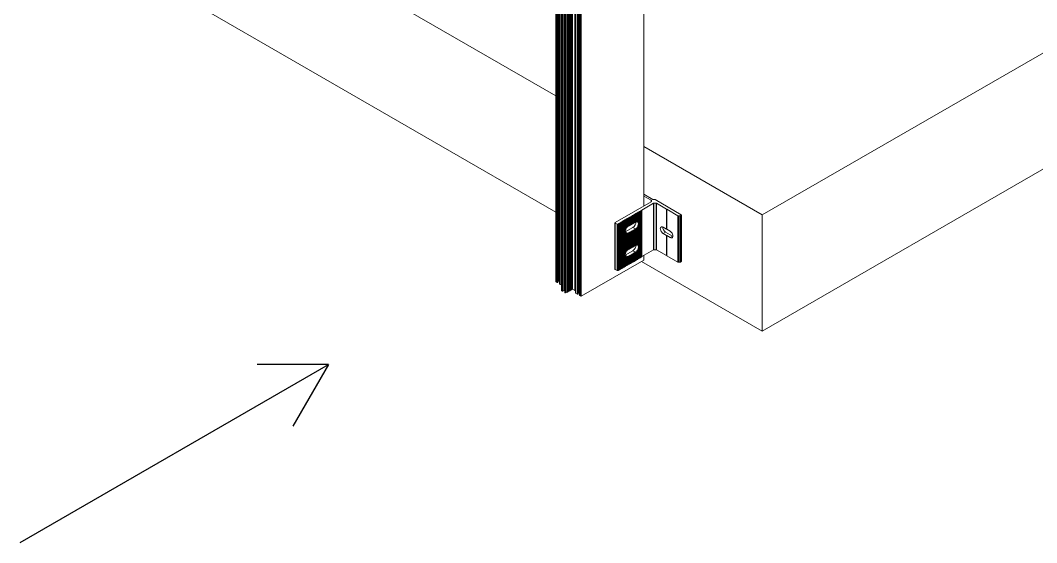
# Model space of a CAD drawing. Header units: millimetres. Extents: x 39 to 459, y 26 to 647.
# Drawn here: x 167.02 to 188.44, y 202.07 to 213.08 of the extents above; entities that cross this region are included whole.
import ezdxf

# ---------------------------------------------------------------- set-up
doc = ezdxf.new("R2010")
doc.units = ezdxf.units.MM
doc.layers.add('ANTET', color=7, linetype='Continuous')
doc.layers.add('TABLO', color=7, linetype='Continuous', lineweight=15)

# ---------------------------------------------------------------- blocks, each defined once
blk = doc.blocks.new('Kayıt Montajı')
at = {"color": 7, "linetype": 'Continuous', "lineweight": 15}
for p, q in [((11313.88, 2112.085), (11313.88, 2089.794)), ((11313.881, 2112.084), (11313.881, 2089.793)), ((11313.9, 2112.073), (11313.9, 2089.782)), ((11313.9, 2112.073), (11313.9, 2089.782)), ((11313.908, 2112.069), (11313.908, 2089.778)), ((11313.914, 2112.069), (11313.914, 2089.778)), ((11313.921, 2112.073), (11313.921, 2089.782)), ((11313.922, 2089.783), (11313.922, 2112.074)), ((11313.934, 2112.1), (11313.934, 2089.809)), ((11313.938, 2112.1), (11313.938, 2089.809)), ((11313.955, 2112.043), (11313.955, 2089.751)), ((11313.956, 2112.041), (11313.956, 2089.75)), ((11313.963, 2112.037), (11313.963, 2089.745)), ((11313.963, 2112.037), (11313.963, 2089.745)), ((11313.993, 2112.019), (11313.993, 2089.728)), ((11314, 2111.894), (11314, 2089.602)), ((11314, 2111.893), (11314, 2089.601)), ((11314.01, 2111.887), (11314.01, 2089.596)), ((11314.012, 2111.887), (11314.012, 2089.595)), ((11314.021, 2111.887), (11314.021, 2089.595)), ((11314.023, 2111.887), (11314.023, 2089.596)), ((11314.05, 2111.903), (11314.05, 2089.611)), ((11314.057, 2111.907), (11314.057, 2089.615)), ((11314.064, 2111.856), (11314.064, 2089.565)), ((11314.065, 2111.855), (11314.065, 2089.564)), ((11314.075, 2111.85), (11314.075, 2089.558)), ((11314.079, 2111.85), (11314.079, 2089.558)), ((11314.085, 2111.853), (11314.085, 2089.562)), ((11314.086, 2089.563), (11314.086, 2111.855)), ((11314.093, 2111.866), (11314.093, 2089.575)), ((11314.095, 2111.867), (11314.095, 2089.575)), ((11314.124, 2111.867), (11314.124, 2089.575)), ((11314.128, 2111.869), (11314.128, 2089.578)), ((11314.133, 2111.877), (11314.133, 2089.585)), ((11314.141, 2111.877), (11314.141, 2089.585)), ((11314.145, 2111.879), (11314.145, 2089.588)), ((11314.15, 2111.886), (11314.15, 2089.595)), ((11314.158, 2111.886), (11314.158, 2089.595)), ((11314.162, 2111.889), (11314.162, 2089.597)), ((11314.167, 2111.896), (11314.167, 2089.605)), ((11314.174, 2111.896), (11314.174, 2089.605)), ((11314.179, 2111.899), (11314.179, 2089.607)), ((11314.183, 2111.906), (11314.183, 2089.614)), ((11314.191, 2111.906), (11314.191, 2089.614)), ((11314.196, 2111.909), (11314.196, 2089.617)), ((11314.2, 2111.916), (11314.2, 2089.624)), ((11314.208, 2111.916), (11314.208, 2089.624)), ((11314.213, 2111.918), (11314.213, 2089.627)), ((11314.214, 2111.924), (11314.214, 2089.632)), ((11314.226, 2111.931), (11314.226, 2089.64)), ((11314.231, 2111.931), (11314.231, 2089.64)), ((11314.278, 2111.904), (11314.278, 2089.612)), ((11314.285, 2111.9), (11314.285, 2089.608)), ((11314.29, 2111.852), (11314.29, 2089.56)), ((11314.294, 2111.845), (11314.294, 2089.554)), ((11314.324, 2111.828), (11314.324, 2089.537)), ((11314.324, 2111.828), (11314.324, 2089.537)), ((11314.332, 2111.824), (11314.332, 2089.533)), ((11314.338, 2111.824), (11314.338, 2089.533)), ((11314.345, 2111.828), (11314.345, 2089.537)), ((11314.346, 2089.538), (11314.346, 2111.83)), ((11314.349, 2111.85), (11314.349, 2089.559)), ((11314.371, 2111.85), (11314.371, 2089.559)), ((11314.38, 2111.798), (11314.38, 2089.507)), ((11314.381, 2111.796), (11314.381, 2089.505)), ((11314.387, 2111.792), (11314.387, 2089.5)), ((11314.388, 2111.792), (11314.388, 2089.5)), ((11314.407, 2111.781), (11314.407, 2089.489)), ((11314.411, 2111.781), (11314.411, 2089.489)), ((11315.733, 2091.392), (11315.733, 2111.172)), ((11318.227, 2091.203), (11344.744, 2106.51)), ((11318.227, 2088.753), (11344.744, 2104.061)), ((11313.88, 2093.712), (11305.657, 2098.459)), ((11305.605, 2096.039), (11313.88, 2091.263)), ((11318.227, 2091.203), (11315.733, 2092.642)), ((11315.89, 2091.482), (11315.128, 2091.042)), ((11315.936, 2091.447), (11315.689, 2091.304)), ((11315.733, 2091.638), (11315.922, 2091.529)), ((11315.733, 2091.601), (11315.89, 2091.511)), ((11315.894, 2091.506), (11315.894, 2091.487)), ((11315.963, 2091.527), (11315.931, 2091.527)), ((11315.936, 2091.447), (11315.936, 2090.467)), ((11315.944, 2091.449), (11315.992, 2091.449)), ((11315.944, 2091.449), (11315.944, 2090.469)), ((11315.971, 2091.525), (11316.522, 2091.207)), ((11315.992, 2091.449), (11315.992, 2090.469)), ((11316, 2091.447), (11316.209, 2091.327)), ((11316, 2091.447), (11316, 2090.467)), ((11315.565, 2091.231), (11315.576, 2091.231)), ((11315.565, 2091.231), (11315.565, 2091.059)), ((11315.576, 2091.231), (11315.576, 2091.058)), ((11315.583, 2091.236), (11315.583, 2091.242)), ((11315.583, 2091.236), (11315.583, 2091.06)), ((11315.591, 2091.246), (11315.602, 2091.246)), ((11315.591, 2091.246), (11315.591, 2091.063)), ((11315.602, 2091.246), (11315.602, 2091.058)), ((11315.609, 2091.251), (11315.609, 2091.257)), ((11315.609, 2091.251), (11315.609, 2091.054)), ((11315.617, 2091.261), (11315.627, 2091.261)), ((11315.617, 2091.261), (11315.617, 2091.038)), ((11315.627, 2091.261), (11315.627, 2090.281)), ((11315.635, 2091.265), (11315.635, 2091.272)), ((11315.635, 2091.265), (11315.635, 2090.286)), ((11315.642, 2091.276), (11315.653, 2091.276)), ((11315.642, 2091.276), (11315.642, 2090.296)), ((11315.653, 2091.276), (11315.653, 2090.296)), ((11315.661, 2091.28), (11315.661, 2091.286)), ((11315.661, 2091.28), (11315.661, 2090.3)), ((11315.668, 2091.291), (11315.679, 2091.291)), ((11315.668, 2091.291), (11315.668, 2090.311)), ((11315.679, 2091.291), (11315.679, 2090.311)), ((11315.686, 2091.295), (11315.686, 2091.301)), ((11315.686, 2091.295), (11315.686, 2090.315)), ((11315.689, 2091.304), (11315.689, 2090.325)), ((11316.215, 2091.327), (11316.209, 2091.327)), ((11316.209, 2091.327), (11316.209, 2090.904)), ((11316.215, 2091.327), (11316.215, 2091.323)), ((11316.215, 2091.323), (11316.452, 2091.186)), ((11316.215, 2091.323), (11316.215, 2090.9)), ((11315.124, 2091.037), (11315.124, 2090.057)), ((11315.128, 2091.032), (11315.167, 2091.01)), ((11315.128, 2091.032), (11315.128, 2090.052)), ((11315.197, 2091.013), (11315.197, 2091.019)), ((11315.204, 2091.023), (11315.215, 2091.023)), ((11315.204, 2091.023), (11315.204, 2090.043)), ((11315.215, 2091.023), (11315.215, 2090.043)), ((11315.223, 2091.027), (11315.223, 2091.034)), ((11315.223, 2091.027), (11315.223, 2090.048)), ((11315.23, 2091.038), (11315.241, 2091.038)), ((11315.23, 2091.038), (11315.23, 2090.058)), ((11315.241, 2091.038), (11315.241, 2090.058)), ((11315.248, 2091.042), (11315.248, 2091.049)), ((11315.248, 2091.042), (11315.248, 2090.062)), ((11315.256, 2091.053), (11315.267, 2091.053)), ((11315.256, 2091.053), (11315.256, 2090.073)), ((11315.267, 2091.053), (11315.267, 2090.073)), ((11315.274, 2091.057), (11315.274, 2091.063)), ((11315.274, 2091.057), (11315.274, 2090.077)), ((11315.282, 2091.068), (11315.292, 2091.068)), ((11315.282, 2091.068), (11315.282, 2090.088)), ((11315.292, 2091.068), (11315.292, 2090.088)), ((11315.3, 2091.072), (11315.3, 2091.078)), ((11315.3, 2091.072), (11315.3, 2090.092)), ((11315.307, 2091.083), (11315.318, 2091.083)), ((11315.307, 2091.083), (11315.307, 2090.103)), ((11315.318, 2091.083), (11315.318, 2090.103)), ((11315.326, 2091.087), (11315.326, 2091.093)), ((11315.326, 2091.087), (11315.326, 2090.107)), ((11315.333, 2091.097), (11315.344, 2091.097)), ((11315.333, 2091.097), (11315.333, 2090.857)), ((11315.344, 2091.097), (11315.344, 2090.882)), ((11315.352, 2091.102), (11315.352, 2091.108)), ((11315.352, 2091.102), (11315.352, 2090.901)), ((11315.359, 2091.112), (11315.37, 2091.112)), ((11315.359, 2091.112), (11315.359, 2090.927)), ((11315.37, 2091.112), (11315.37, 2090.931)), ((11315.377, 2091.117), (11315.377, 2091.123)), ((11315.377, 2091.117), (11315.377, 2090.939)), ((11315.385, 2091.127), (11315.396, 2091.127)), ((11315.385, 2091.127), (11315.385, 2090.954)), ((11315.396, 2091.127), (11315.396, 2090.955)), ((11315.403, 2091.132), (11315.403, 2091.138)), ((11315.403, 2091.132), (11315.403, 2090.96)), ((11315.411, 2091.142), (11315.421, 2091.142)), ((11315.411, 2091.142), (11315.411, 2090.971)), ((11315.421, 2091.142), (11315.421, 2090.971)), ((11315.429, 2091.146), (11315.429, 2091.153)), ((11315.429, 2091.146), (11315.429, 2090.975)), ((11315.436, 2091.157), (11315.447, 2091.157)), ((11315.436, 2091.157), (11315.436, 2090.985)), ((11315.447, 2091.157), (11315.447, 2090.985)), ((11315.455, 2091.161), (11315.455, 2091.168)), ((11315.455, 2091.161), (11315.455, 2090.99)), ((11315.462, 2091.172), (11315.473, 2091.172)), ((11315.462, 2091.172), (11315.462, 2091)), ((11315.473, 2091.172), (11315.473, 2091)), ((11315.48, 2091.176), (11315.48, 2091.182)), ((11315.48, 2091.176), (11315.48, 2091.005)), ((11315.488, 2091.187), (11315.499, 2091.187)), ((11315.488, 2091.187), (11315.488, 2091.015)), ((11315.499, 2091.187), (11315.499, 2091.015)), ((11315.506, 2091.191), (11315.506, 2091.197)), ((11315.506, 2091.191), (11315.506, 2091.02)), ((11315.514, 2091.202), (11315.524, 2091.202)), ((11315.514, 2091.202), (11315.514, 2091.03)), ((11315.524, 2091.03), (11315.514, 2091.03)), ((11315.524, 2091.202), (11315.524, 2091.03)), ((11315.532, 2091.206), (11315.532, 2091.212)), ((11315.532, 2091.206), (11315.532, 2091.034)), ((11315.539, 2091.216), (11315.55, 2091.216)), ((11315.539, 2091.216), (11315.539, 2091.045)), ((11315.55, 2091.045), (11315.539, 2091.045)), ((11315.55, 2091.216), (11315.55, 2091.045)), ((11315.558, 2091.221), (11315.558, 2091.227)), ((11315.558, 2091.221), (11315.558, 2091.049)), ((11315.609, 2091.054), (11315.609, 2091.052)), ((11316.452, 2091.186), (11316.452, 2090.206)), ((11316.461, 2091.184), (11316.493, 2091.184)), ((11316.461, 2091.184), (11316.461, 2090.204)), ((11316.493, 2091.184), (11316.493, 2090.204)), ((11316.502, 2091.186), (11316.522, 2091.198)), ((11316.502, 2091.186), (11316.502, 2090.206)), ((11316.522, 2091.198), (11316.522, 2090.218)), ((11316.525, 2090.223), (11316.525, 2091.202)), ((11318.227, 2088.753), (11318.227, 2091.203)), ((11315.167, 2091.01), (11315.167, 2090.03)), ((11315.172, 2091.008), (11315.189, 2091.008)), ((11315.172, 2091.008), (11315.172, 2090.028)), ((11315.189, 2091.008), (11315.189, 2090.028)), ((11315.197, 2091.013), (11315.197, 2090.033)), ((11315.333, 2090.848), (11315.333, 2090.367)), ((11315.342, 2090.847), (11315.334, 2090.843)), ((11315.501, 2090.939), (11315.342, 2090.847)), ((11315.403, 2090.812), (11315.342, 2090.847)), ((11315.344, 2090.823), (11315.344, 2090.392)), ((11315.352, 2090.812), (11315.352, 2090.411)), ((11315.359, 2090.808), (11315.359, 2090.437)), ((11315.37, 2090.804), (11315.37, 2090.441)), ((11315.377, 2090.808), (11315.377, 2090.804)), ((11315.377, 2090.804), (11315.377, 2090.449)), ((11315.385, 2090.81), (11315.385, 2090.465)), ((11315.396, 2090.809), (11315.396, 2090.465)), ((11315.403, 2090.819), (11315.403, 2090.813)), ((11315.403, 2090.813), (11315.403, 2090.47)), ((11315.421, 2090.971), (11315.411, 2090.971)), ((11315.421, 2090.824), (11315.411, 2090.824)), ((11315.411, 2090.824), (11315.411, 2090.481)), ((11315.421, 2090.824), (11315.421, 2090.481)), ((11315.429, 2090.834), (11315.429, 2090.828)), ((11315.429, 2090.828), (11315.429, 2090.485)), ((11315.447, 2090.985), (11315.436, 2090.985)), ((11315.447, 2090.839), (11315.436, 2090.839)), ((11315.436, 2090.839), (11315.436, 2090.496)), ((11315.447, 2090.839), (11315.447, 2090.496)), ((11315.455, 2090.849), (11315.455, 2090.843)), ((11315.455, 2090.843), (11315.455, 2090.5)), ((11315.473, 2091), (11315.462, 2091)), ((11315.473, 2090.853), (11315.462, 2090.853)), ((11315.462, 2090.853), (11315.462, 2090.51)), ((11315.473, 2090.853), (11315.473, 2090.51)), ((11315.48, 2090.864), (11315.48, 2090.858)), ((11315.48, 2090.858), (11315.48, 2090.515)), ((11315.499, 2091.015), (11315.488, 2091.015)), ((11315.499, 2090.868), (11315.488, 2090.868)), ((11315.488, 2090.868), (11315.488, 2090.525)), ((11315.499, 2090.868), (11315.499, 2090.525)), ((11315.558, 2090.907), (11315.501, 2090.939)), ((11315.506, 2090.879), (11315.506, 2090.873)), ((11315.506, 2090.873), (11315.506, 2090.53)), ((11315.524, 2090.883), (11315.514, 2090.883)), ((11315.514, 2090.883), (11315.514, 2090.54)), ((11315.524, 2090.883), (11315.524, 2090.54)), ((11315.532, 2090.894), (11315.532, 2090.887)), ((11315.532, 2090.887), (11315.532, 2090.545)), ((11315.55, 2090.898), (11315.539, 2090.898)), ((11315.539, 2090.898), (11315.539, 2090.555)), ((11315.55, 2090.898), (11315.55, 2090.555)), ((11315.558, 2090.909), (11315.558, 2090.907)), ((11315.558, 2090.907), (11315.558, 2090.902)), ((11315.558, 2090.902), (11315.558, 2090.559)), ((11315.565, 2090.914), (11315.565, 2090.569)), ((11315.576, 2090.915), (11315.576, 2090.568)), ((11315.583, 2090.922), (11315.583, 2090.57)), ((11315.591, 2090.94), (11315.591, 2090.573)), ((11315.602, 2090.944), (11315.602, 2090.568)), ((11315.609, 2090.971), (11315.609, 2090.957)), ((11315.609, 2090.957), (11315.609, 2090.564)), ((11315.617, 2090.994), (11315.617, 2090.548)), ((11316.138, 2090.945), (11316.209, 2090.904)), ((11316.191, 2090.841), (11316.138, 2090.81)), ((11316.138, 2090.81), (11316.209, 2090.769)), ((11316.339, 2090.755), (11316.191, 2090.841)), ((11316.209, 2090.904), (11316.215, 2090.904)), ((11316.215, 2090.9), (11316.286, 2090.859)), ((11316.209, 2090.769), (11316.209, 2090.347)), ((11316.209, 2090.769), (11316.215, 2090.769)), ((11316.215, 2090.766), (11316.215, 2090.769)), ((11316.215, 2090.766), (11316.215, 2090.343)), ((11316.215, 2090.766), (11316.286, 2090.725)), ((11316.339, 2090.755), (11316.286, 2090.725)), ((11316.344, 2090.753), (11316.339, 2090.755)), ((11315.501, 2090.449), (11315.342, 2090.357)), ((11315.421, 2090.481), (11315.411, 2090.481)), ((11315.447, 2090.496), (11315.436, 2090.496)), ((11315.473, 2090.51), (11315.462, 2090.51)), ((11315.48, 2090.374), (11315.48, 2090.368)), ((11315.499, 2090.525), (11315.488, 2090.525)), ((11315.499, 2090.378), (11315.488, 2090.378)), ((11315.488, 2090.378), (11315.488, 2090.207)), ((11315.499, 2090.378), (11315.499, 2090.207)), ((11315.558, 2090.417), (11315.501, 2090.449)), ((11315.506, 2090.389), (11315.506, 2090.383)), ((11315.506, 2090.383), (11315.506, 2090.211)), ((11315.524, 2090.54), (11315.514, 2090.54)), ((11315.524, 2090.393), (11315.514, 2090.393)), ((11315.514, 2090.393), (11315.514, 2090.222)), ((11315.524, 2090.393), (11315.524, 2090.222)), ((11315.532, 2090.404), (11315.532, 2090.398)), ((11315.532, 2090.398), (11315.532, 2090.226)), ((11315.55, 2090.555), (11315.539, 2090.555)), ((11315.55, 2090.408), (11315.539, 2090.408)), ((11315.539, 2090.408), (11315.539, 2090.237)), ((11315.55, 2090.408), (11315.55, 2090.237)), ((11315.558, 2090.417), (11315.558, 2090.419)), ((11315.558, 2090.417), (11315.558, 2090.412)), ((11315.558, 2090.412), (11315.558, 2090.241)), ((11315.565, 2090.424), (11315.565, 2090.251)), ((11315.576, 2090.425), (11315.576, 2090.251)), ((11315.583, 2090.432), (11315.583, 2090.256)), ((11315.591, 2090.45), (11315.591, 2090.266)), ((11315.602, 2090.454), (11315.602, 2090.266)), ((11315.609, 2090.562), (11315.609, 2090.564)), ((11315.609, 2090.467), (11315.609, 2090.482)), ((11315.609, 2090.467), (11315.609, 2090.271)), ((11315.617, 2090.504), (11315.617, 2090.281)), ((11315.936, 2090.467), (11315.689, 2090.325)), ((11315.944, 2090.469), (11315.992, 2090.469)), ((11316, 2090.467), (11316.209, 2090.347)), ((11314.411, 2089.489), (11315.733, 2090.252)), ((11315.333, 2090.358), (11315.333, 2090.118)), ((11315.334, 2090.353), (11315.342, 2090.357)), ((11315.403, 2090.322), (11315.342, 2090.357)), ((11315.344, 2090.333), (11315.344, 2090.118)), ((11315.352, 2090.322), (11315.352, 2090.122)), ((11315.359, 2090.318), (11315.359, 2090.133)), ((11315.37, 2090.314), (11315.37, 2090.133)), ((11315.377, 2090.314), (11315.377, 2090.318)), ((11315.377, 2090.314), (11315.377, 2090.137)), ((11315.385, 2090.32), (11315.385, 2090.147)), ((11315.396, 2090.319), (11315.396, 2090.147)), ((11315.403, 2090.329), (11315.403, 2090.323)), ((11315.403, 2090.323), (11315.403, 2090.152)), ((11315.421, 2090.334), (11315.411, 2090.334)), ((11315.411, 2090.334), (11315.411, 2090.162)), ((11315.411, 2090.162), (11315.421, 2090.162)), ((11315.421, 2090.334), (11315.421, 2090.162)), ((11315.429, 2090.344), (11315.429, 2090.338)), ((11315.429, 2090.338), (11315.429, 2090.167)), ((11315.447, 2090.349), (11315.436, 2090.349)), ((11315.436, 2090.349), (11315.436, 2090.177)), ((11315.436, 2090.177), (11315.447, 2090.177)), ((11315.447, 2090.349), (11315.447, 2090.177)), ((11315.455, 2090.359), (11315.455, 2090.353)), ((11315.455, 2090.353), (11315.455, 2090.181)), ((11315.473, 2090.363), (11315.462, 2090.363)), ((11315.462, 2090.363), (11315.462, 2090.192)), ((11315.462, 2090.192), (11315.473, 2090.192)), ((11315.473, 2090.363), (11315.473, 2090.192)), ((11315.48, 2090.368), (11315.48, 2090.196)), ((11315.488, 2090.207), (11315.499, 2090.207)), ((11315.514, 2090.222), (11315.524, 2090.222)), ((11315.539, 2090.237), (11315.55, 2090.237)), ((11315.565, 2090.251), (11315.576, 2090.251)), ((11315.591, 2090.266), (11315.602, 2090.266)), ((11315.617, 2090.281), (11315.627, 2090.281)), ((11315.642, 2090.296), (11315.653, 2090.296)), ((11315.668, 2090.311), (11315.679, 2090.311)), ((11315.682, 2090.223), (11318.227, 2088.753)), ((11315.733, 2090.253), (11315.733, 2090.35)), ((11316.215, 2090.347), (11316.209, 2090.347)), ((11316.215, 2090.343), (11316.452, 2090.206)), ((11316.461, 2090.204), (11316.493, 2090.204)), ((11316.502, 2090.206), (11316.522, 2090.218)), ((11315.128, 2090.052), (11315.167, 2090.03)), ((11315.172, 2090.028), (11315.189, 2090.028)), ((11315.204, 2090.043), (11315.215, 2090.043)), ((11315.23, 2090.058), (11315.241, 2090.058)), ((11315.256, 2090.073), (11315.267, 2090.073)), ((11315.282, 2090.088), (11315.292, 2090.088)), ((11315.307, 2090.103), (11315.318, 2090.103)), ((11315.333, 2090.118), (11315.344, 2090.118)), ((11315.359, 2090.133), (11315.37, 2090.133)), ((11315.385, 2090.147), (11315.396, 2090.147)), ((11313.881, 2089.793), (11313.9, 2089.782)), ((11313.9, 2089.782), (11313.908, 2089.778)), ((11313.914, 2089.778), (11313.921, 2089.782)), ((11313.922, 2089.802), (11313.934, 2089.809)), ((11313.938, 2089.809), (11313.955, 2089.799)), ((11313.956, 2089.75), (11313.963, 2089.745)), ((11313.963, 2089.745), (11313.993, 2089.728)), ((11314, 2089.601), (11314.01, 2089.596)), ((11314.012, 2089.595), (11314.021, 2089.595)), ((11314.023, 2089.596), (11314.05, 2089.611)), ((11314.05, 2089.616), (11314.057, 2089.615)), ((11314.057, 2089.615), (11314.064, 2089.62)), ((11314.065, 2089.564), (11314.075, 2089.558)), ((11314.079, 2089.558), (11314.085, 2089.562)), ((11314.086, 2089.571), (11314.093, 2089.575)), ((11314.095, 2089.575), (11314.124, 2089.575)), ((11314.133, 2089.585), (11314.141, 2089.585)), ((11314.15, 2089.595), (11314.158, 2089.595)), ((11314.167, 2089.605), (11314.174, 2089.605)), ((11314.183, 2089.614), (11314.191, 2089.614)), ((11314.2, 2089.624), (11314.208, 2089.624)), ((11314.214, 2089.632), (11314.226, 2089.64)), ((11314.231, 2089.64), (11314.278, 2089.612)), ((11314.278, 2089.612), (11314.285, 2089.612)), ((11314.285, 2089.608), (11314.29, 2089.605)), ((11314.294, 2089.554), (11314.324, 2089.537)), ((11314.324, 2089.537), (11314.332, 2089.533)), ((11314.338, 2089.533), (11314.345, 2089.537)), ((11314.346, 2089.557), (11314.349, 2089.559)), ((11314.349, 2089.559), (11314.371, 2089.559)), ((11314.371, 2089.559), (11314.38, 2089.554)), ((11314.381, 2089.505), (11314.387, 2089.5)), ((11314.388, 2089.5), (11314.407, 2089.489))]:
    blk.add_line(p, q, dxfattribs=at)
at = {"color": 8, "linetype": 'Continuous', "lineweight": 15}
for p, q in [((11315.733, 2111.172), (11315.733, 2091.391)), ((11315.89, 2091.511), (11315.89, 2091.482)), ((11315.733, 2090.35), (11315.733, 2090.252))]:
    blk.add_line(p, q, dxfattribs=at)
at = {"color": 7, "linetype": 'Continuous', "lineweight": 15, "flags": 128}
for points in [[(11315.558, 2091.227), (11315.558, 2091.228), (11315.558, 2091.229), (11315.559, 2091.229), (11315.56, 2091.23), (11315.561, 2091.231), (11315.562, 2091.231), (11315.564, 2091.231), (11315.565, 2091.231)], [(11315.576, 2091.231), (11315.577, 2091.231), (11315.579, 2091.232), (11315.58, 2091.232), (11315.581, 2091.233), (11315.582, 2091.233), (11315.583, 2091.234), (11315.583, 2091.235), (11315.583, 2091.236)], [(11315.583, 2091.242), (11315.583, 2091.243), (11315.584, 2091.244), (11315.585, 2091.244), (11315.586, 2091.245), (11315.587, 2091.245), (11315.588, 2091.246), (11315.589, 2091.246), (11315.591, 2091.246)], [(11315.602, 2091.246), (11315.603, 2091.246), (11315.604, 2091.247), (11315.606, 2091.247), (11315.607, 2091.247), (11315.608, 2091.248), (11315.609, 2091.249), (11315.609, 2091.25), (11315.609, 2091.251)], [(11315.609, 2091.257), (11315.609, 2091.258), (11315.61, 2091.258), (11315.61, 2091.259), (11315.611, 2091.26), (11315.612, 2091.26), (11315.614, 2091.261), (11315.615, 2091.261), (11315.617, 2091.261)], [(11315.627, 2091.261), (11315.629, 2091.261), (11315.63, 2091.261), (11315.632, 2091.262), (11315.633, 2091.262), (11315.634, 2091.263), (11315.634, 2091.264), (11315.635, 2091.265), (11315.635, 2091.265)], [(11315.635, 2091.272), (11315.635, 2091.272), (11315.635, 2091.273), (11315.636, 2091.274), (11315.637, 2091.275), (11315.638, 2091.275), (11315.639, 2091.276), (11315.641, 2091.276), (11315.642, 2091.276)], [(11315.653, 2091.276), (11315.655, 2091.276), (11315.656, 2091.276), (11315.657, 2091.277), (11315.658, 2091.277), (11315.659, 2091.278), (11315.66, 2091.279), (11315.66, 2091.279), (11315.661, 2091.28)], [(11315.661, 2091.286), (11315.661, 2091.287), (11315.661, 2091.288), (11315.662, 2091.289), (11315.663, 2091.29), (11315.664, 2091.29), (11315.665, 2091.29), (11315.667, 2091.291), (11315.668, 2091.291)], [(11315.679, 2091.291), (11315.68, 2091.291), (11315.682, 2091.291), (11315.683, 2091.292), (11315.684, 2091.292), (11315.685, 2091.293), (11315.686, 2091.293), (11315.686, 2091.294), (11315.686, 2091.295)], [(11315.197, 2091.019), (11315.197, 2091.02), (11315.198, 2091.02), (11315.198, 2091.021), (11315.199, 2091.022), (11315.2, 2091.022), (11315.202, 2091.023), (11315.203, 2091.023), (11315.204, 2091.023)], [(11315.215, 2091.023), (11315.217, 2091.023), (11315.218, 2091.023), (11315.219, 2091.024), (11315.221, 2091.024), (11315.221, 2091.025), (11315.222, 2091.026), (11315.223, 2091.027), (11315.223, 2091.027)], [(11315.223, 2091.034), (11315.223, 2091.035), (11315.223, 2091.035), (11315.224, 2091.036), (11315.225, 2091.037), (11315.226, 2091.037), (11315.227, 2091.038), (11315.229, 2091.038), (11315.23, 2091.038)], [(11315.241, 2091.038), (11315.242, 2091.038), (11315.244, 2091.038), (11315.245, 2091.039), (11315.246, 2091.039), (11315.247, 2091.04), (11315.248, 2091.041), (11315.248, 2091.041), (11315.248, 2091.042)], [(11315.248, 2091.049), (11315.249, 2091.049), (11315.249, 2091.05), (11315.25, 2091.051), (11315.251, 2091.052), (11315.252, 2091.052), (11315.253, 2091.053), (11315.255, 2091.053), (11315.256, 2091.053)], [(11315.267, 2091.053), (11315.268, 2091.053), (11315.27, 2091.053), (11315.271, 2091.054), (11315.272, 2091.054), (11315.273, 2091.055), (11315.274, 2091.056), (11315.274, 2091.056), (11315.274, 2091.057)], [(11315.274, 2091.063), (11315.274, 2091.064), (11315.275, 2091.065), (11315.275, 2091.066), (11315.276, 2091.066), (11315.278, 2091.067), (11315.279, 2091.067), (11315.28, 2091.068), (11315.282, 2091.068)], [(11315.292, 2091.068), (11315.294, 2091.068), (11315.295, 2091.068), (11315.297, 2091.068), (11315.298, 2091.069), (11315.299, 2091.07), (11315.299, 2091.07), (11315.3, 2091.071), (11315.3, 2091.072)], [(11315.3, 2091.078), (11315.3, 2091.079), (11315.301, 2091.08), (11315.301, 2091.081), (11315.302, 2091.081), (11315.303, 2091.082), (11315.305, 2091.082), (11315.306, 2091.083), (11315.307, 2091.083)], [(11315.318, 2091.083), (11315.32, 2091.083), (11315.321, 2091.083), (11315.322, 2091.083), (11315.324, 2091.084), (11315.324, 2091.085), (11315.325, 2091.085), (11315.326, 2091.086), (11315.326, 2091.087)], [(11315.326, 2091.093), (11315.326, 2091.094), (11315.326, 2091.095), (11315.327, 2091.096), (11315.328, 2091.096), (11315.329, 2091.097), (11315.33, 2091.097), (11315.332, 2091.097), (11315.333, 2091.097)], [(11315.344, 2091.097), (11315.345, 2091.098), (11315.347, 2091.098), (11315.348, 2091.098), (11315.349, 2091.099), (11315.35, 2091.099), (11315.351, 2091.1), (11315.351, 2091.101), (11315.352, 2091.102)], [(11315.352, 2091.108), (11315.352, 2091.109), (11315.352, 2091.11), (11315.353, 2091.11), (11315.354, 2091.111), (11315.355, 2091.112), (11315.356, 2091.112), (11315.358, 2091.112), (11315.359, 2091.112)], [(11315.37, 2091.112), (11315.371, 2091.112), (11315.373, 2091.113), (11315.374, 2091.113), (11315.375, 2091.114), (11315.376, 2091.114), (11315.377, 2091.115), (11315.377, 2091.116), (11315.377, 2091.117)], [(11315.377, 2091.123), (11315.377, 2091.124), (11315.378, 2091.125), (11315.379, 2091.125), (11315.379, 2091.126), (11315.381, 2091.127), (11315.382, 2091.127), (11315.383, 2091.127), (11315.385, 2091.127)], [(11315.396, 2091.127), (11315.397, 2091.127), (11315.398, 2091.128), (11315.4, 2091.128), (11315.401, 2091.128), (11315.402, 2091.129), (11315.402, 2091.13), (11315.403, 2091.131), (11315.403, 2091.132)], [(11315.403, 2091.138), (11315.403, 2091.139), (11315.404, 2091.139), (11315.404, 2091.14), (11315.405, 2091.141), (11315.406, 2091.141), (11315.408, 2091.142), (11315.409, 2091.142), (11315.411, 2091.142)], [(11315.421, 2091.142), (11315.423, 2091.142), (11315.424, 2091.142), (11315.425, 2091.143), (11315.427, 2091.143), (11315.428, 2091.144), (11315.428, 2091.145), (11315.429, 2091.146), (11315.429, 2091.146)], [(11315.429, 2091.153), (11315.429, 2091.153), (11315.429, 2091.154), (11315.43, 2091.155), (11315.431, 2091.156), (11315.432, 2091.156), (11315.433, 2091.157), (11315.435, 2091.157), (11315.436, 2091.157)], [(11315.447, 2091.157), (11315.448, 2091.157), (11315.45, 2091.157), (11315.451, 2091.158), (11315.452, 2091.158), (11315.453, 2091.159), (11315.454, 2091.16), (11315.454, 2091.16), (11315.455, 2091.161)], [(11315.455, 2091.168), (11315.455, 2091.168), (11315.455, 2091.169), (11315.456, 2091.17), (11315.457, 2091.171), (11315.458, 2091.171), (11315.459, 2091.172), (11315.461, 2091.172), (11315.462, 2091.172)], [(11315.473, 2091.172), (11315.474, 2091.172), (11315.476, 2091.172), (11315.477, 2091.173), (11315.478, 2091.173), (11315.479, 2091.174), (11315.48, 2091.175), (11315.48, 2091.175), (11315.48, 2091.176)], [(11315.48, 2091.182), (11315.48, 2091.183), (11315.481, 2091.184), (11315.482, 2091.185), (11315.482, 2091.185), (11315.484, 2091.186), (11315.485, 2091.186), (11315.486, 2091.187), (11315.488, 2091.187)], [(11315.499, 2091.187), (11315.5, 2091.187), (11315.501, 2091.187), (11315.503, 2091.187), (11315.504, 2091.188), (11315.505, 2091.189), (11315.505, 2091.189), (11315.506, 2091.19), (11315.506, 2091.191)], [(11315.506, 2091.02), (11315.506, 2091.019), (11315.505, 2091.018), (11315.505, 2091.017), (11315.504, 2091.017), (11315.503, 2091.016), (11315.501, 2091.016), (11315.5, 2091.015), (11315.499, 2091.015)], [(11315.506, 2091.197), (11315.506, 2091.198), (11315.507, 2091.199), (11315.507, 2091.2), (11315.508, 2091.2), (11315.509, 2091.201), (11315.511, 2091.201), (11315.512, 2091.201), (11315.514, 2091.202)], [(11315.514, 2091.03), (11315.512, 2091.03), (11315.511, 2091.03), (11315.509, 2091.029), (11315.508, 2091.029), (11315.507, 2091.028), (11315.507, 2091.027), (11315.506, 2091.027), (11315.506, 2091.026)], [(11315.524, 2091.202), (11315.526, 2091.202), (11315.527, 2091.202), (11315.528, 2091.202), (11315.53, 2091.203), (11315.531, 2091.204), (11315.531, 2091.204), (11315.532, 2091.205), (11315.532, 2091.206)], [(11315.532, 2091.034), (11315.532, 2091.034), (11315.531, 2091.033), (11315.531, 2091.032), (11315.53, 2091.031), (11315.528, 2091.031), (11315.527, 2091.03), (11315.526, 2091.03), (11315.524, 2091.03)], [(11315.532, 2091.212), (11315.532, 2091.213), (11315.532, 2091.214), (11315.533, 2091.215), (11315.534, 2091.215), (11315.535, 2091.216), (11315.536, 2091.216), (11315.538, 2091.216), (11315.539, 2091.216)], [(11315.539, 2091.045), (11315.538, 2091.045), (11315.536, 2091.045), (11315.535, 2091.044), (11315.534, 2091.044), (11315.533, 2091.043), (11315.532, 2091.042), (11315.532, 2091.041), (11315.532, 2091.041)], [(11315.55, 2091.216), (11315.552, 2091.217), (11315.553, 2091.217), (11315.554, 2091.217), (11315.555, 2091.218), (11315.556, 2091.218), (11315.557, 2091.219), (11315.557, 2091.22), (11315.558, 2091.221)], [(11315.558, 2091.049), (11315.557, 2091.048), (11315.557, 2091.048), (11315.556, 2091.047), (11315.555, 2091.046), (11315.554, 2091.046), (11315.553, 2091.045), (11315.552, 2091.045), (11315.55, 2091.045)], [(11315.558, 2091.055), (11315.558, 2091.056), (11315.558, 2091.057), (11315.56, 2091.058), (11315.562, 2091.059), (11315.564, 2091.059), (11315.565, 2091.059)], [(11315.576, 2091.058), (11315.577, 2091.058), (11315.579, 2091.058), (11315.581, 2091.058), (11315.583, 2091.059), (11315.583, 2091.059), (11315.583, 2091.06)], [(11315.583, 2091.063), (11315.583, 2091.063), (11315.584, 2091.064), (11315.585, 2091.064), (11315.587, 2091.064), (11315.59, 2091.063), (11315.591, 2091.063)], [(11315.189, 2091.008), (11315.191, 2091.008), (11315.192, 2091.009), (11315.194, 2091.009), (11315.195, 2091.01), (11315.196, 2091.01), (11315.196, 2091.011), (11315.197, 2091.012), (11315.197, 2091.013)], [(11315.333, 2090.848), (11315.333, 2090.855), (11315.333, 2090.857)], [(11315.359, 2090.808), (11315.359, 2090.808), (11315.356, 2090.809), (11315.354, 2090.81), (11315.352, 2090.811), (11315.352, 2090.811), (11315.352, 2090.811)], [(11315.377, 2090.804), (11315.377, 2090.804), (11315.376, 2090.803), (11315.375, 2090.803), (11315.373, 2090.803), (11315.37, 2090.804)], [(11315.385, 2090.81), (11315.383, 2090.81), (11315.381, 2090.81), (11315.379, 2090.81), (11315.378, 2090.809), (11315.377, 2090.808)], [(11315.411, 2090.971), (11315.409, 2090.971), (11315.408, 2090.97), (11315.406, 2090.97), (11315.405, 2090.969), (11315.404, 2090.969), (11315.404, 2090.968), (11315.403, 2090.967), (11315.403, 2090.966)], [(11315.411, 2090.824), (11315.409, 2090.824), (11315.408, 2090.823), (11315.406, 2090.823), (11315.405, 2090.822), (11315.404, 2090.822), (11315.404, 2090.821), (11315.403, 2090.82), (11315.403, 2090.819)], [(11315.429, 2090.975), (11315.429, 2090.974), (11315.428, 2090.973), (11315.428, 2090.973), (11315.427, 2090.972), (11315.425, 2090.971), (11315.424, 2090.971), (11315.423, 2090.971), (11315.421, 2090.971)], [(11315.429, 2090.828), (11315.429, 2090.827), (11315.428, 2090.826), (11315.428, 2090.826), (11315.427, 2090.825), (11315.425, 2090.824), (11315.424, 2090.824), (11315.423, 2090.824), (11315.421, 2090.824)], [(11315.436, 2090.985), (11315.435, 2090.985), (11315.433, 2090.985), (11315.432, 2090.985), (11315.431, 2090.984), (11315.43, 2090.984), (11315.429, 2090.983), (11315.429, 2090.982), (11315.429, 2090.981)], [(11315.436, 2090.839), (11315.435, 2090.838), (11315.433, 2090.838), (11315.432, 2090.838), (11315.431, 2090.837), (11315.43, 2090.837), (11315.429, 2090.836), (11315.429, 2090.835), (11315.429, 2090.834)], [(11315.455, 2090.99), (11315.454, 2090.989), (11315.454, 2090.988), (11315.453, 2090.987), (11315.452, 2090.987), (11315.451, 2090.986), (11315.45, 2090.986), (11315.448, 2090.986), (11315.447, 2090.985)], [(11315.455, 2090.843), (11315.454, 2090.842), (11315.454, 2090.841), (11315.453, 2090.84), (11315.452, 2090.84), (11315.451, 2090.839), (11315.45, 2090.839), (11315.448, 2090.839), (11315.447, 2090.839)], [(11315.462, 2091), (11315.461, 2091), (11315.459, 2091), (11315.458, 2091), (11315.457, 2090.999), (11315.456, 2090.998), (11315.455, 2090.998), (11315.455, 2090.997), (11315.455, 2090.996)], [(11315.462, 2090.853), (11315.461, 2090.853), (11315.459, 2090.853), (11315.458, 2090.853), (11315.457, 2090.852), (11315.456, 2090.851), (11315.455, 2090.851), (11315.455, 2090.85), (11315.455, 2090.849)], [(11315.48, 2091.005), (11315.48, 2091.004), (11315.48, 2091.003), (11315.479, 2091.002), (11315.478, 2091.002), (11315.477, 2091.001), (11315.476, 2091.001), (11315.474, 2091), (11315.473, 2091)], [(11315.48, 2090.858), (11315.48, 2090.857), (11315.48, 2090.856), (11315.479, 2090.855), (11315.478, 2090.855), (11315.477, 2090.854), (11315.476, 2090.854), (11315.474, 2090.853), (11315.473, 2090.853)], [(11315.488, 2091.015), (11315.486, 2091.015), (11315.485, 2091.015), (11315.484, 2091.015), (11315.482, 2091.014), (11315.482, 2091.013), (11315.481, 2091.013), (11315.48, 2091.012), (11315.48, 2091.011)], [(11315.488, 2090.868), (11315.486, 2090.868), (11315.485, 2090.868), (11315.484, 2090.868), (11315.482, 2090.867), (11315.482, 2090.866), (11315.481, 2090.866), (11315.48, 2090.865), (11315.48, 2090.864)], [(11315.506, 2090.873), (11315.506, 2090.872), (11315.505, 2090.871), (11315.505, 2090.87), (11315.504, 2090.87), (11315.503, 2090.869), (11315.501, 2090.869), (11315.5, 2090.868), (11315.499, 2090.868)], [(11315.514, 2090.883), (11315.512, 2090.883), (11315.511, 2090.883), (11315.509, 2090.882), (11315.508, 2090.882), (11315.507, 2090.881), (11315.507, 2090.88), (11315.506, 2090.88), (11315.506, 2090.879)], [(11315.532, 2090.887), (11315.532, 2090.887), (11315.531, 2090.886), (11315.531, 2090.885), (11315.53, 2090.884), (11315.528, 2090.884), (11315.527, 2090.883), (11315.526, 2090.883), (11315.524, 2090.883)], [(11315.539, 2090.898), (11315.538, 2090.898), (11315.536, 2090.898), (11315.535, 2090.897), (11315.534, 2090.897), (11315.533, 2090.896), (11315.532, 2090.895), (11315.532, 2090.895), (11315.532, 2090.894)], [(11315.558, 2090.902), (11315.557, 2090.901), (11315.557, 2090.901), (11315.556, 2090.9), (11315.555, 2090.899), (11315.554, 2090.899), (11315.553, 2090.898), (11315.552, 2090.898), (11315.55, 2090.898)], [(11315.583, 2090.931), (11315.583, 2090.928), (11315.583, 2090.925), (11315.583, 2090.922)], [(11316.138, 2090.945), (11316.123, 2090.952), (11316.109, 2090.953), (11316.096, 2090.949), (11316.087, 2090.941), (11316.081, 2090.928), (11316.079, 2090.911), (11316.081, 2090.893), (11316.087, 2090.873), (11316.096, 2090.854), (11316.109, 2090.836), (11316.123, 2090.821), (11316.138, 2090.81)], [(11316.286, 2090.725), (11316.301, 2090.718), (11316.315, 2090.717), (11316.327, 2090.721), (11316.337, 2090.729), (11316.343, 2090.742), (11316.345, 2090.758), (11316.343, 2090.777), (11316.337, 2090.797), (11316.327, 2090.816), (11316.315, 2090.834), (11316.301, 2090.848), (11316.286, 2090.859)], [(11315.411, 2090.481), (11315.409, 2090.481), (11315.408, 2090.48), (11315.406, 2090.48), (11315.405, 2090.479), (11315.404, 2090.479), (11315.404, 2090.478), (11315.403, 2090.477), (11315.403, 2090.476)], [(11315.429, 2090.485), (11315.429, 2090.484), (11315.428, 2090.483), (11315.428, 2090.483), (11315.427, 2090.482), (11315.425, 2090.481), (11315.424, 2090.481), (11315.423, 2090.481), (11315.421, 2090.481)], [(11315.436, 2090.496), (11315.435, 2090.495), (11315.433, 2090.495), (11315.432, 2090.495), (11315.431, 2090.494), (11315.43, 2090.494), (11315.429, 2090.493), (11315.429, 2090.492), (11315.429, 2090.491)], [(11315.455, 2090.5), (11315.454, 2090.499), (11315.454, 2090.498), (11315.453, 2090.497), (11315.452, 2090.497), (11315.451, 2090.496), (11315.45, 2090.496), (11315.448, 2090.496), (11315.447, 2090.496)], [(11315.462, 2090.51), (11315.461, 2090.51), (11315.459, 2090.51), (11315.458, 2090.51), (11315.457, 2090.509), (11315.456, 2090.509), (11315.455, 2090.508), (11315.455, 2090.507), (11315.455, 2090.506)], [(11315.48, 2090.515), (11315.48, 2090.514), (11315.48, 2090.513), (11315.479, 2090.512), (11315.478, 2090.512), (11315.477, 2090.511), (11315.476, 2090.511), (11315.474, 2090.511), (11315.473, 2090.51)], [(11315.488, 2090.525), (11315.486, 2090.525), (11315.485, 2090.525), (11315.484, 2090.525), (11315.482, 2090.524), (11315.482, 2090.523), (11315.481, 2090.523), (11315.48, 2090.522), (11315.48, 2090.521)], [(11315.488, 2090.378), (11315.486, 2090.378), (11315.485, 2090.378), (11315.484, 2090.378), (11315.482, 2090.377), (11315.482, 2090.376), (11315.481, 2090.376), (11315.48, 2090.375), (11315.48, 2090.374)], [(11315.506, 2090.53), (11315.506, 2090.529), (11315.505, 2090.528), (11315.505, 2090.527), (11315.504, 2090.527), (11315.503, 2090.526), (11315.501, 2090.526), (11315.5, 2090.525), (11315.499, 2090.525)], [(11315.506, 2090.383), (11315.506, 2090.382), (11315.505, 2090.381), (11315.505, 2090.38), (11315.504, 2090.38), (11315.503, 2090.379), (11315.501, 2090.379), (11315.5, 2090.378), (11315.499, 2090.378)], [(11315.514, 2090.54), (11315.512, 2090.54), (11315.511, 2090.54), (11315.509, 2090.539), (11315.508, 2090.539), (11315.507, 2090.538), (11315.507, 2090.538), (11315.506, 2090.537), (11315.506, 2090.536)], [(11315.514, 2090.393), (11315.512, 2090.393), (11315.511, 2090.393), (11315.509, 2090.392), (11315.508, 2090.392), (11315.507, 2090.391), (11315.507, 2090.391), (11315.506, 2090.39), (11315.506, 2090.389)], [(11315.532, 2090.545), (11315.532, 2090.544), (11315.531, 2090.543), (11315.531, 2090.542), (11315.53, 2090.541), (11315.528, 2090.541), (11315.527, 2090.541), (11315.526, 2090.54), (11315.524, 2090.54)], [(11315.532, 2090.398), (11315.532, 2090.397), (11315.531, 2090.396), (11315.531, 2090.395), (11315.53, 2090.394), (11315.528, 2090.394), (11315.527, 2090.394), (11315.526, 2090.393), (11315.524, 2090.393)], [(11315.539, 2090.555), (11315.538, 2090.555), (11315.536, 2090.555), (11315.535, 2090.554), (11315.534, 2090.554), (11315.533, 2090.553), (11315.532, 2090.552), (11315.532, 2090.552), (11315.532, 2090.551)], [(11315.539, 2090.408), (11315.538, 2090.408), (11315.536, 2090.408), (11315.535, 2090.407), (11315.534, 2090.407), (11315.533, 2090.406), (11315.532, 2090.405), (11315.532, 2090.405), (11315.532, 2090.404)], [(11315.558, 2090.559), (11315.557, 2090.559), (11315.557, 2090.558), (11315.556, 2090.557), (11315.555, 2090.556), (11315.554, 2090.556), (11315.553, 2090.555), (11315.552, 2090.555), (11315.55, 2090.555)], [(11315.558, 2090.412), (11315.557, 2090.412), (11315.557, 2090.411), (11315.556, 2090.41), (11315.555, 2090.409), (11315.554, 2090.409), (11315.553, 2090.408), (11315.552, 2090.408), (11315.55, 2090.408)], [(11315.565, 2090.569), (11315.563, 2090.569), (11315.561, 2090.569), (11315.559, 2090.568), (11315.558, 2090.567), (11315.558, 2090.566)], [(11315.583, 2090.57), (11315.583, 2090.569), (11315.582, 2090.569), (11315.581, 2090.568), (11315.578, 2090.568), (11315.576, 2090.568), (11315.576, 2090.568)], [(11315.591, 2090.573), (11315.59, 2090.573), (11315.588, 2090.574), (11315.586, 2090.574), (11315.584, 2090.574), (11315.583, 2090.573), (11315.583, 2090.573)], [(11315.583, 2090.432), (11315.583, 2090.435), (11315.583, 2090.438), (11315.583, 2090.441)], [(11315.333, 2090.367), (11315.333, 2090.366), (11315.333, 2090.358)], [(11315.37, 2090.314), (11315.37, 2090.314), (11315.372, 2090.313), (11315.375, 2090.313), (11315.376, 2090.313), (11315.377, 2090.314), (11315.377, 2090.314)], [(11315.377, 2090.318), (11315.377, 2090.318), (11315.378, 2090.319), (11315.379, 2090.32), (11315.381, 2090.32), (11315.384, 2090.32), (11315.385, 2090.32)], [(11315.411, 2090.334), (11315.409, 2090.334), (11315.408, 2090.333), (11315.406, 2090.333), (11315.405, 2090.332), (11315.404, 2090.332), (11315.404, 2090.331), (11315.403, 2090.33), (11315.403, 2090.329)], [(11315.403, 2090.158), (11315.403, 2090.159), (11315.404, 2090.16), (11315.404, 2090.16), (11315.405, 2090.161), (11315.406, 2090.162), (11315.408, 2090.162), (11315.409, 2090.162), (11315.411, 2090.162)], [(11315.429, 2090.338), (11315.429, 2090.337), (11315.428, 2090.336), (11315.428, 2090.336), (11315.427, 2090.335), (11315.425, 2090.334), (11315.424, 2090.334), (11315.423, 2090.334), (11315.421, 2090.334)], [(11315.421, 2090.162), (11315.423, 2090.162), (11315.424, 2090.163), (11315.425, 2090.163), (11315.427, 2090.164), (11315.428, 2090.164), (11315.428, 2090.165), (11315.429, 2090.166), (11315.429, 2090.167)], [(11315.436, 2090.349), (11315.435, 2090.349), (11315.433, 2090.348), (11315.432, 2090.348), (11315.431, 2090.347), (11315.43, 2090.347), (11315.429, 2090.346), (11315.429, 2090.345), (11315.429, 2090.344)], [(11315.429, 2090.173), (11315.429, 2090.174), (11315.429, 2090.174), (11315.43, 2090.175), (11315.431, 2090.176), (11315.432, 2090.176), (11315.433, 2090.177), (11315.435, 2090.177), (11315.436, 2090.177)], [(11315.455, 2090.353), (11315.454, 2090.352), (11315.454, 2090.351), (11315.453, 2090.351), (11315.452, 2090.35), (11315.451, 2090.349), (11315.45, 2090.349), (11315.448, 2090.349), (11315.447, 2090.349)], [(11315.447, 2090.177), (11315.448, 2090.177), (11315.45, 2090.177), (11315.451, 2090.178), (11315.452, 2090.178), (11315.453, 2090.179), (11315.454, 2090.18), (11315.454, 2090.181), (11315.455, 2090.181)], [(11315.462, 2090.363), (11315.461, 2090.363), (11315.459, 2090.363), (11315.458, 2090.363), (11315.457, 2090.362), (11315.456, 2090.362), (11315.455, 2090.361), (11315.455, 2090.36), (11315.455, 2090.359)], [(11315.455, 2090.188), (11315.455, 2090.189), (11315.455, 2090.189), (11315.456, 2090.19), (11315.457, 2090.191), (11315.458, 2090.191), (11315.459, 2090.192), (11315.461, 2090.192), (11315.462, 2090.192)], [(11315.48, 2090.368), (11315.48, 2090.367), (11315.48, 2090.366), (11315.479, 2090.365), (11315.478, 2090.365), (11315.477, 2090.364), (11315.476, 2090.364), (11315.474, 2090.364), (11315.473, 2090.363)], [(11315.473, 2090.192), (11315.474, 2090.192), (11315.476, 2090.192), (11315.477, 2090.193), (11315.478, 2090.193), (11315.479, 2090.194), (11315.48, 2090.195), (11315.48, 2090.195), (11315.48, 2090.196)], [(11315.48, 2090.203), (11315.48, 2090.203), (11315.481, 2090.204), (11315.482, 2090.205), (11315.482, 2090.206), (11315.484, 2090.206), (11315.485, 2090.207), (11315.486, 2090.207), (11315.488, 2090.207)], [(11315.499, 2090.207), (11315.5, 2090.207), (11315.501, 2090.207), (11315.503, 2090.208), (11315.504, 2090.208), (11315.505, 2090.209), (11315.505, 2090.21), (11315.506, 2090.21), (11315.506, 2090.211)], [(11315.506, 2090.217), (11315.506, 2090.218), (11315.507, 2090.219), (11315.507, 2090.22), (11315.508, 2090.22), (11315.509, 2090.221), (11315.511, 2090.221), (11315.512, 2090.222), (11315.514, 2090.222)], [(11315.524, 2090.222), (11315.526, 2090.222), (11315.527, 2090.222), (11315.528, 2090.222), (11315.53, 2090.223), (11315.531, 2090.224), (11315.531, 2090.224), (11315.532, 2090.225), (11315.532, 2090.226)], [(11315.532, 2090.232), (11315.532, 2090.233), (11315.532, 2090.234), (11315.533, 2090.235), (11315.534, 2090.235), (11315.535, 2090.236), (11315.536, 2090.236), (11315.538, 2090.237), (11315.539, 2090.237)], [(11315.55, 2090.237), (11315.552, 2090.237), (11315.553, 2090.237), (11315.554, 2090.237), (11315.555, 2090.238), (11315.556, 2090.239), (11315.557, 2090.239), (11315.557, 2090.24), (11315.558, 2090.241)], [(11315.558, 2090.247), (11315.558, 2090.248), (11315.558, 2090.249), (11315.559, 2090.25), (11315.56, 2090.25), (11315.561, 2090.251), (11315.562, 2090.251), (11315.564, 2090.251), (11315.565, 2090.251)], [(11315.576, 2090.251), (11315.577, 2090.252), (11315.579, 2090.252), (11315.58, 2090.252), (11315.581, 2090.253), (11315.582, 2090.253), (11315.583, 2090.254), (11315.583, 2090.255), (11315.583, 2090.256)], [(11315.583, 2090.262), (11315.583, 2090.263), (11315.584, 2090.264), (11315.585, 2090.264), (11315.586, 2090.265), (11315.587, 2090.266), (11315.588, 2090.266), (11315.589, 2090.266), (11315.591, 2090.266)], [(11315.602, 2090.266), (11315.603, 2090.266), (11315.604, 2090.267), (11315.606, 2090.267), (11315.607, 2090.268), (11315.608, 2090.268), (11315.609, 2090.269), (11315.609, 2090.27), (11315.609, 2090.271)], [(11315.609, 2090.277), (11315.609, 2090.278), (11315.61, 2090.279), (11315.61, 2090.279), (11315.611, 2090.28), (11315.612, 2090.28), (11315.614, 2090.281), (11315.615, 2090.281), (11315.617, 2090.281)], [(11315.627, 2090.281), (11315.629, 2090.281), (11315.63, 2090.282), (11315.632, 2090.282), (11315.633, 2090.282), (11315.634, 2090.283), (11315.634, 2090.284), (11315.635, 2090.285), (11315.635, 2090.286)], [(11315.635, 2090.292), (11315.635, 2090.293), (11315.635, 2090.293), (11315.636, 2090.294), (11315.637, 2090.295), (11315.638, 2090.295), (11315.639, 2090.296), (11315.641, 2090.296), (11315.642, 2090.296)], [(11315.653, 2090.296), (11315.655, 2090.296), (11315.656, 2090.296), (11315.657, 2090.297), (11315.658, 2090.297), (11315.659, 2090.298), (11315.66, 2090.299), (11315.66, 2090.3), (11315.661, 2090.3)], [(11315.661, 2090.307), (11315.661, 2090.307), (11315.661, 2090.308), (11315.662, 2090.309), (11315.663, 2090.31), (11315.664, 2090.31), (11315.665, 2090.311), (11315.667, 2090.311), (11315.668, 2090.311)], [(11315.679, 2090.311), (11315.68, 2090.311), (11315.682, 2090.311), (11315.683, 2090.312), (11315.684, 2090.312), (11315.685, 2090.313), (11315.686, 2090.314), (11315.686, 2090.314), (11315.686, 2090.315)], [(11315.189, 2090.028), (11315.191, 2090.029), (11315.192, 2090.029), (11315.194, 2090.029), (11315.195, 2090.03), (11315.196, 2090.03), (11315.196, 2090.031), (11315.197, 2090.032), (11315.197, 2090.033)], [(11315.197, 2090.039), (11315.197, 2090.04), (11315.198, 2090.041), (11315.198, 2090.041), (11315.199, 2090.042), (11315.2, 2090.043), (11315.202, 2090.043), (11315.203, 2090.043), (11315.204, 2090.043)], [(11315.215, 2090.043), (11315.217, 2090.043), (11315.218, 2090.044), (11315.219, 2090.044), (11315.221, 2090.045), (11315.221, 2090.045), (11315.222, 2090.046), (11315.223, 2090.047), (11315.223, 2090.048)], [(11315.223, 2090.054), (11315.223, 2090.055), (11315.223, 2090.055), (11315.224, 2090.056), (11315.225, 2090.057), (11315.226, 2090.057), (11315.227, 2090.058), (11315.229, 2090.058), (11315.23, 2090.058)], [(11315.241, 2090.058), (11315.242, 2090.058), (11315.244, 2090.058), (11315.245, 2090.059), (11315.246, 2090.059), (11315.247, 2090.06), (11315.248, 2090.061), (11315.248, 2090.062), (11315.248, 2090.062)], [(11315.248, 2090.069), (11315.249, 2090.07), (11315.249, 2090.07), (11315.25, 2090.071), (11315.251, 2090.072), (11315.252, 2090.072), (11315.253, 2090.073), (11315.255, 2090.073), (11315.256, 2090.073)], [(11315.267, 2090.073), (11315.268, 2090.073), (11315.27, 2090.073), (11315.271, 2090.074), (11315.272, 2090.074), (11315.273, 2090.075), (11315.274, 2090.076), (11315.274, 2090.077), (11315.274, 2090.077)], [(11315.274, 2090.084), (11315.274, 2090.084), (11315.275, 2090.085), (11315.275, 2090.086), (11315.276, 2090.087), (11315.278, 2090.087), (11315.279, 2090.088), (11315.28, 2090.088), (11315.282, 2090.088)], [(11315.292, 2090.088), (11315.294, 2090.088), (11315.295, 2090.088), (11315.297, 2090.089), (11315.298, 2090.089), (11315.299, 2090.09), (11315.299, 2090.091), (11315.3, 2090.091), (11315.3, 2090.092)], [(11315.3, 2090.098), (11315.3, 2090.099), (11315.301, 2090.1), (11315.301, 2090.101), (11315.302, 2090.102), (11315.303, 2090.102), (11315.305, 2090.102), (11315.306, 2090.103), (11315.307, 2090.103)], [(11315.318, 2090.103), (11315.32, 2090.103), (11315.321, 2090.103), (11315.322, 2090.104), (11315.324, 2090.104), (11315.324, 2090.105), (11315.325, 2090.105), (11315.326, 2090.106), (11315.326, 2090.107)], [(11315.326, 2090.113), (11315.326, 2090.114), (11315.326, 2090.115), (11315.327, 2090.116), (11315.328, 2090.116), (11315.329, 2090.117), (11315.33, 2090.117), (11315.332, 2090.118), (11315.333, 2090.118)], [(11315.344, 2090.118), (11315.345, 2090.118), (11315.347, 2090.118), (11315.348, 2090.118), (11315.349, 2090.119), (11315.35, 2090.12), (11315.351, 2090.12), (11315.351, 2090.121), (11315.352, 2090.122)], [(11315.352, 2090.128), (11315.352, 2090.129), (11315.352, 2090.13), (11315.353, 2090.131), (11315.354, 2090.131), (11315.355, 2090.132), (11315.356, 2090.132), (11315.358, 2090.132), (11315.359, 2090.133)], [(11315.37, 2090.133), (11315.371, 2090.133), (11315.373, 2090.133), (11315.374, 2090.133), (11315.375, 2090.134), (11315.376, 2090.134), (11315.377, 2090.135), (11315.377, 2090.136), (11315.377, 2090.137)], [(11315.377, 2090.143), (11315.377, 2090.144), (11315.378, 2090.145), (11315.379, 2090.145), (11315.379, 2090.146), (11315.381, 2090.147), (11315.382, 2090.147), (11315.383, 2090.147), (11315.385, 2090.147)], [(11315.396, 2090.147), (11315.397, 2090.147), (11315.398, 2090.148), (11315.4, 2090.148), (11315.401, 2090.149), (11315.402, 2090.149), (11315.402, 2090.15), (11315.403, 2090.151), (11315.403, 2090.152)], [(11314.124, 2089.575), (11314.124, 2089.575), (11314.125, 2089.575), (11314.126, 2089.576), (11314.127, 2089.576), (11314.127, 2089.576), (11314.128, 2089.577), (11314.128, 2089.577), (11314.128, 2089.578)], [(11314.128, 2089.582), (11314.128, 2089.583), (11314.128, 2089.583), (11314.129, 2089.584), (11314.129, 2089.584), (11314.13, 2089.585), (11314.131, 2089.585), (11314.132, 2089.585), (11314.133, 2089.585)], [(11314.141, 2089.585), (11314.141, 2089.585), (11314.142, 2089.585), (11314.143, 2089.585), (11314.144, 2089.586), (11314.144, 2089.586), (11314.145, 2089.587), (11314.145, 2089.587), (11314.145, 2089.588)], [(11314.145, 2089.592), (11314.145, 2089.593), (11314.145, 2089.593), (11314.146, 2089.594), (11314.146, 2089.594), (11314.147, 2089.594), (11314.148, 2089.595), (11314.149, 2089.595), (11314.15, 2089.595)], [(11314.158, 2089.595), (11314.158, 2089.595), (11314.159, 2089.595), (11314.16, 2089.595), (11314.161, 2089.596), (11314.161, 2089.596), (11314.162, 2089.596), (11314.162, 2089.597), (11314.162, 2089.597)], [(11314.162, 2089.602), (11314.162, 2089.603), (11314.162, 2089.603), (11314.163, 2089.603), (11314.163, 2089.604), (11314.164, 2089.604), (11314.165, 2089.604), (11314.166, 2089.605), (11314.167, 2089.605)], [(11314.174, 2089.605), (11314.175, 2089.605), (11314.176, 2089.605), (11314.177, 2089.605), (11314.178, 2089.605), (11314.178, 2089.606), (11314.179, 2089.606), (11314.179, 2089.607), (11314.179, 2089.607)], [(11314.179, 2089.612), (11314.179, 2089.612), (11314.179, 2089.613), (11314.18, 2089.613), (11314.18, 2089.614), (11314.181, 2089.614), (11314.182, 2089.614), (11314.183, 2089.614), (11314.183, 2089.614)], [(11314.191, 2089.614), (11314.192, 2089.614), (11314.193, 2089.615), (11314.194, 2089.615), (11314.195, 2089.615), (11314.195, 2089.616), (11314.196, 2089.616), (11314.196, 2089.617), (11314.196, 2089.617)], [(11314.196, 2089.622), (11314.196, 2089.622), (11314.196, 2089.623), (11314.197, 2089.623), (11314.197, 2089.623), (11314.198, 2089.624), (11314.199, 2089.624), (11314.2, 2089.624), (11314.2, 2089.624)], [(11314.208, 2089.624), (11314.209, 2089.624), (11314.21, 2089.624), (11314.211, 2089.625), (11314.212, 2089.625), (11314.212, 2089.625), (11314.213, 2089.626), (11314.213, 2089.626), (11314.213, 2089.627)]]:
    blk.add_lwpolyline(points, dxfattribs=at)
at = {"color": 7, "linetype": 'Continuous', "lineweight": 15}
for centre, radius, start, end in [((11315.888, 2091.505), 0.00603, 5.6777, 65.6271), ((11315.888, 2091.488), 0.00603, 294.3729, 354.3223), ((11315.93, 2091.544), 0.0173, 241.9672, 271.1308), ((11315.944, 2091.432), 0.0173, 88.8604, 118.0416), ((11315.963, 2091.51), 0.0173, 61.9606, 91.1506), ((11315.992, 2091.432), 0.0173, 61.9537, 91.1575), ((11315.69, 2091.301), 0.00376, 114.316, 174.3576), ((11315.13, 2091.037), 0.00524, 110.7703, 249.2149), ((11315.431, 2091.053), 0.134, 301.8129, 2.9522), ((11315.592, 2091.031), 0.0289, 53.2194, 70.1809), ((11315.735, 2091.111), 0.14, 205.0723, 211.5681), ((11316.461, 2091.201), 0.0173, 241.9606, 271.1506), ((11316.494, 2091.201), 0.0173, 268.8494, 298.0394), ((11316.52, 2091.202), 0.00524, 290.7934, 69.2066), ((11315.172, 2091.019), 0.0108, 241.9664, 271.1468), ((11315.316, 2090.905), 0.0359, 321.9077, 354.9482), ((11315.248, 2090.745), 0.124, 33.0821, 38.9832), ((11315.365, 2090.915), 0.0133, 115.9454, 179.294), ((11315.367, 2090.941), 0.0104, 285.8244, 352.7026), ((11315.385, 2090.947), 0.00765, 90.5164, 171.7395), ((11315.396, 2090.964), 0.00829, 267.6413, 327.536), ((11315.397, 2090.817), 0.00769, 261.3863, 323.509), ((11315.4, 2090.96), 0.00256, 339.42, 359.97), ((11315.4, 2090.813), 0.00256, 339.42, 359.97), ((11315.565, 2090.906), 0.0073, 85.7576, 162.3908), ((11315.575, 2090.923), 0.00804, 273.3172, 352.2191), ((11315.594, 2090.929), 0.0109, 107.8575, 173.851), ((11315.595, 2090.957), 0.0144, 298.6063, 0.2563), ((11315.66, 2090.967), 0.0513, 148.2143, 175.0324), ((11316.254, 2090.945), 0.122, 178.6392, 238.4691), ((11315.316, 2090.415), 0.0357, 321.8256, 355.0302), ((11315.365, 2090.425), 0.013, 115.1142, 180.1253), ((11315.367, 2090.451), 0.0105, 285.9675, 352.5593), ((11315.385, 2090.457), 0.00771, 90.9046, 171.3511), ((11315.396, 2090.474), 0.00883, 269.6406, 325.5367), ((11315.4, 2090.47), 0.00256, 339.42, 359.97), ((11315.433, 2090.561), 0.131, 301.2286, 3.7662), ((11315.565, 2090.416), 0.00728, 85.6122, 162.5359), ((11315.575, 2090.433), 0.00798, 272.9765, 352.5598), ((11315.594, 2090.439), 0.0109, 107.8554, 173.8529), ((11315.59, 2090.538), 0.0317, 53.9893, 69.4108), ((11315.595, 2090.467), 0.0144, 298.7115, 0.1511), ((11315.733, 2090.62), 0.137, 205.0037, 211.6367), ((11315.662, 2090.476), 0.0534, 148.7623, 174.4844), ((11315.944, 2090.452), 0.0173, 88.8604, 118.0416), ((11315.992, 2090.452), 0.0173, 61.9537, 91.1575), ((11315.244, 2090.252), 0.128, 33.1817, 38.8834), ((11315.42, 2090.474), 0.168, 245.7099, 248.4942), ((11315.397, 2090.326), 0.00716, 258.794, 326.1014), ((11315.4, 2090.323), 0.00256, 339.42, 359.97), ((11315.69, 2090.321), 0.00376, 114.316, 174.3576), ((11315.732, 2090.253), 0.0015, 294.2618, 354.3896), ((11316.461, 2090.222), 0.0173, 241.9606, 271.1506), ((11316.494, 2090.222), 0.0173, 268.8494, 298.0394), ((11316.519, 2090.223), 0.00603, 294.3729, 354.3223), ((11315.13, 2090.058), 0.00603, 185.6777, 245.6271), ((11315.172, 2090.039), 0.0108, 241.9664, 271.1468), ((11313.881, 2089.794), 0.00152, 185.8567, 245.5376), ((11313.901, 2089.784), 0.00237, 239.3695, 244.6303), ((11313.911, 2089.784), 0.00699, 245.7, 297.1912), ((11313.92, 2089.783), 0.00151, 294.3263, 354.3899), ((11313.936, 2089.805), 0.00461, 62.5814, 117.3989), ((11313.957, 2089.752), 0.0021, 184.145, 240.269), ((11313.964, 2089.747), 0.0021, 235.0658, 240.7778), ((11314.002, 2089.745), 0.0196, 241.1883, 261.4626), ((11314.001, 2089.602), 0.00151, 185.6932, 245.6554), ((11314.012, 2089.599), 0.00432, 241.9409, 271.1494), ((11314.021, 2089.599), 0.00433, 268.8859, 298.0238), ((11314.066, 2089.565), 0.00151, 185.7295, 245.6648), ((11314.077, 2089.562), 0.00461, 242.5814, 297.3989), ((11314.085, 2089.563), 0.00151, 294.4134, 354.2381), ((11314.095, 2089.571), 0.00433, 88.8859, 118.0238), ((11314.214, 2089.631), 0.0015, 114.2618, 174.3896), ((11314.229, 2089.636), 0.0046, 62.5696, 117.4304), ((11314.297, 2089.561), 0.00754, 185.6807, 245.6328), ((11314.325, 2089.539), 0.00242, 239.3959, 244.5772), ((11314.335, 2089.539), 0.00699, 245.6925, 297.1987), ((11314.345, 2089.538), 0.00151, 294.4042, 354.2015), ((11314.382, 2089.507), 0.00209, 184.0371, 240.3769), ((11314.389, 2089.502), 0.0021, 235.0749, 240.7687), ((11314.409, 2089.493), 0.00461, 242.6011, 297.4186)]:
    blk.add_arc(centre, radius, start, end, dxfattribs=at)
for centre, start_param, end_param in [((11315.547, 2090.986), 1.339942, 1.426), ((11315.521, 2091.001), 0.884668, 0.989594), ((11315.495, 2091.016), 5.977919, 6.588452), ((11315.46, 2090.853), 2.723418, 3.084132), ((11315.46, 2090.853), 3.199054, 3.559767), ((11315.435, 2090.867), 2.104928, 2.206336), ((11315.435, 2090.867), 4.07685, 4.178257), ((11315.409, 2090.882), 1.675343, 1.760812), ((11315.409, 2090.882), 4.522374, 4.607843), ((11315.547, 2090.986), 4.857186, 4.943243), ((11315.521, 2091.001), 5.293591, 5.398518), ((11315.46, 2090.363), 2.723418, 3.084132), ((11315.435, 2090.377), 2.104928, 2.206336), ((11315.409, 2090.392), 1.675343, 1.760812), ((11315.547, 2090.496), 1.339942, 1.426), ((11315.547, 2090.496), 4.857186, 4.943243), ((11315.521, 2090.511), 0.884668, 0.989594), ((11315.521, 2090.511), 5.293591, 5.398518), ((11315.495, 2090.526), 5.977919, 6.588452), ((11315.46, 2090.363), 3.199054, 3.559767), ((11315.435, 2090.377), 4.07685, 4.178257), ((11315.409, 2090.392), 4.522374, 4.607843)]:
    blk.add_ellipse(centre, major_axis=(0.127, 0), ratio=0.577382, start_param=start_param, end_param=end_param, dxfattribs=at)
at = {"layer": 'TABLO', "lineweight": -2}
for p, q in [((11302.594, 2084.294), (11309.087, 2088.048)), ((11309.087, 2088.048), (11307.587, 2088.047)), ((11309.087, 2088.048), (11308.337, 2086.748))]:
    blk.add_line(p, q, dxfattribs=at)

msp = doc.modelspace()

# ---------------------------------------------------------------- block references
at = {"layer": 'ANTET', "color": 0}
msp.add_blockref('Kayıt Montajı', (-11135.57, -1882.226), dxfattribs=at)

doc.saveas('drawing.dxf')
